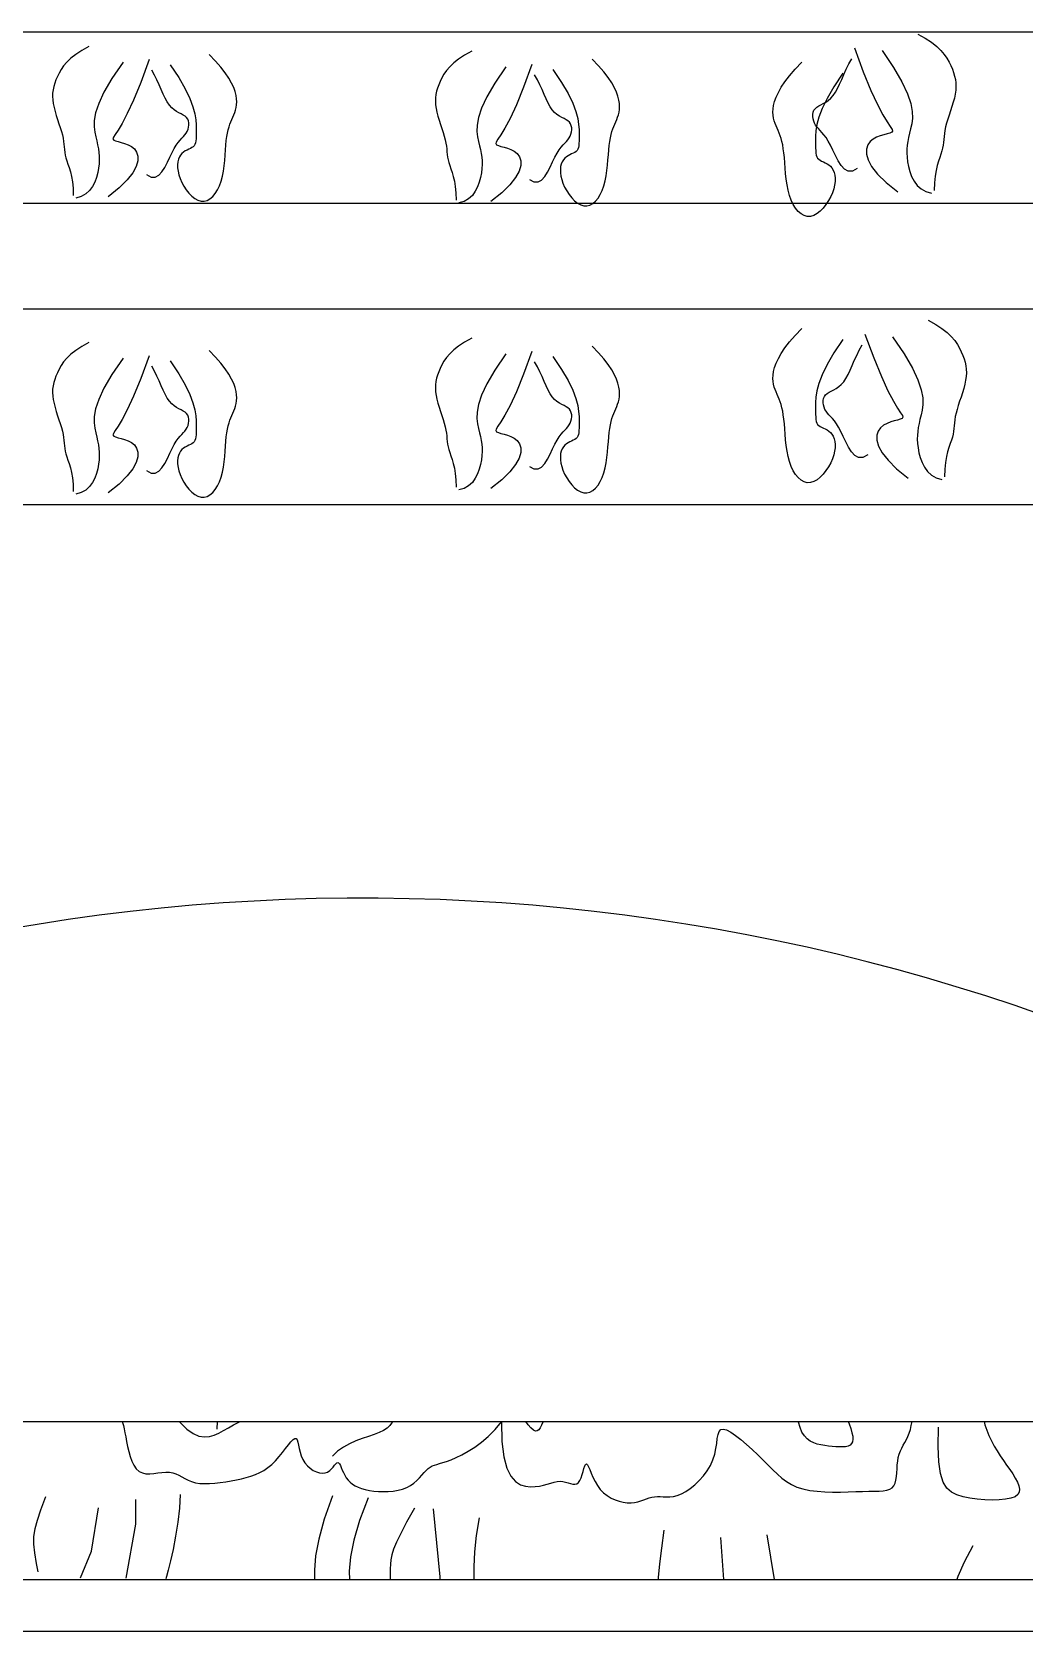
# Model space of a CAD drawing. Extents: x 162 to 353, y 208 to 399.
# Drawn here: x 229.65 to 252.3, y 316.71 to 353.22 of the extents above; entities that cross this region are included whole.
import ezdxf

# ---------------------------------------------------------------- set-up
doc = ezdxf.new("R2010")
doc.units = 0
doc.header["$LTSCALE"] = 10
doc.header["$MEASUREMENT"] = 0
doc.layers.add('3', color=3, linetype='CONTINUOUS')
doc.layers.add('7', color=7, linetype='CONTINUOUS')

msp = doc.modelspace()

# ---------------------------------------------------------------- linework, layer by layer
at = {"layer": '3'}
for p, q in [((214.336, 349.307), (292.531, 349.307)), ((213.048, 346.899), (292.657, 346.899))]:
    msp.add_line(p, q, dxfattribs=at)
for points in [[(249.869, 353.17), (250.042, 353.076), (250.185, 352.983), (250.303, 352.89), (250.399, 352.798), (250.476, 352.708), (250.537, 352.62), (250.586, 352.533), (250.627, 352.45), (250.661, 352.369), (250.69, 352.29), (250.713, 352.212), (250.729, 352.134), (250.739, 352.055), (250.742, 351.974), (250.738, 351.89), (250.726, 351.802), (250.707, 351.71), (250.682, 351.614), (250.652, 351.517), (250.62, 351.419), (250.588, 351.321), (250.557, 351.227), (250.529, 351.136), (250.507, 351.05), (250.49, 350.971), (250.479, 350.898), (250.471, 350.829), (250.465, 350.763), (250.459, 350.698), (250.451, 350.634), (250.439, 350.569), (250.423, 350.502), (250.4, 350.431), (250.373, 350.354), (250.344, 350.268), (250.315, 350.17), (250.288, 350.057), (250.266, 349.926), (250.251, 349.774), (250.245, 349.599)], [(230.947, 352.886), (230.783, 352.797), (230.646, 352.708), (230.534, 352.619), (230.443, 352.532), (230.369, 352.446), (230.311, 352.362), (230.264, 352.28), (230.226, 352.2), (230.193, 352.123), (230.165, 352.048), (230.144, 351.973), (230.128, 351.899), (230.118, 351.824), (230.116, 351.747), (230.12, 351.667), (230.131, 351.583), (230.149, 351.496), (230.173, 351.404), (230.201, 351.311), (230.232, 351.218), (230.262, 351.125), (230.292, 351.035), (230.318, 350.949), (230.34, 350.867), (230.356, 350.792), (230.366, 350.722), (230.374, 350.656), (230.38, 350.593), (230.386, 350.532), (230.393, 350.471), (230.404, 350.409), (230.42, 350.345), (230.441, 350.278), (230.467, 350.204), (230.495, 350.122), (230.523, 350.029), (230.548, 349.921), (230.569, 349.796), (230.584, 349.652), (230.589, 349.485)], [(232.799, 352.469), (232.996, 352.176), (233.144, 351.921), (233.25, 351.701), (233.321, 351.513), (233.365, 351.353), (233.387, 351.216), (233.395, 351.1), (233.396, 351.002), (233.396, 350.917), (233.395, 350.844), (233.392, 350.783), (233.387, 350.731), (233.379, 350.688), (233.367, 350.653), (233.349, 350.623), (233.326, 350.599), (233.297, 350.578), (233.263, 350.559), (233.225, 350.542), (233.186, 350.523), (233.146, 350.502), (233.107, 350.477), (233.07, 350.447), (233.038, 350.41), (233.011, 350.365), (232.99, 350.312), (232.976, 350.252), (232.969, 350.186), (232.971, 350.114), (232.98, 350.038), (232.999, 349.957), (233.028, 349.873), (233.066, 349.786), (233.114, 349.7), (233.168, 349.616), (233.229, 349.54), (233.295, 349.472), (233.364, 349.417), (233.434, 349.377), (233.506, 349.356), (233.576, 349.355), (233.644, 349.374), (233.71, 349.411), (233.772, 349.465), (233.829, 349.534), (233.881, 349.616), (233.926, 349.709), (233.963, 349.813), (233.993, 349.925), (234.016, 350.043), (234.033, 350.164), (234.046, 350.287), (234.056, 350.408), (234.064, 350.525), (234.073, 350.636), (234.083, 350.738), (234.095, 350.83), (234.11, 350.911), (234.128, 350.985), (234.146, 351.051), (234.167, 351.112), (234.188, 351.169), (234.21, 351.223), (234.232, 351.275), (234.254, 351.327), (234.275, 351.381), (234.294, 351.436), (234.309, 351.494), (234.319, 351.556), (234.323, 351.622), (234.319, 351.694), (234.307, 351.772), (234.285, 351.858), (234.251, 351.952), (234.204, 352.054), (234.141, 352.165), (234.06, 352.286), (233.96, 352.416), (233.839, 352.556), (233.695, 352.707)], [(239.689, 352.778), (239.524, 352.688), (239.388, 352.599), (239.275, 352.511), (239.184, 352.424), (239.111, 352.338), (239.052, 352.253), (239.006, 352.171), (238.967, 352.092), (238.934, 352.015), (238.907, 351.939), (238.885, 351.865), (238.869, 351.791), (238.86, 351.716), (238.857, 351.639), (238.861, 351.559), (238.872, 351.475), (238.891, 351.387), (238.915, 351.296), (238.943, 351.203), (238.973, 351.11), (239.004, 351.017), (239.033, 350.927), (239.06, 350.84), (239.081, 350.759), (239.097, 350.684), (239.108, 350.614), (239.115, 350.548), (239.121, 350.485), (239.127, 350.423), (239.135, 350.362), (239.145, 350.301), (239.161, 350.237), (239.183, 350.169), (239.209, 350.096), (239.236, 350.014), (239.264, 349.92), (239.29, 349.813), (239.311, 349.688), (239.325, 349.543), (239.33, 349.377)], [(248.427, 352.857), (248.626, 352.311), (248.802, 351.885), (248.952, 351.562), (249.076, 351.327), (249.173, 351.165), (249.242, 351.06), (249.283, 350.995), (249.294, 350.956), (249.276, 350.929), (249.233, 350.909), (249.172, 350.891), (249.097, 350.872), (249.015, 350.848), (248.931, 350.817), (248.852, 350.774), (248.782, 350.716), (248.728, 350.64), (248.698, 350.546), (248.698, 350.432), (248.735, 350.298), (248.818, 350.145), (248.954, 349.973), (249.149, 349.78), (249.412, 349.566)], [(249.054, 352.794), (249.319, 352.405), (249.509, 352.079), (249.637, 351.808), (249.712, 351.584), (249.745, 351.4), (249.748, 351.248), (249.732, 351.12), (249.707, 351.009), (249.683, 350.907), (249.662, 350.812), (249.645, 350.721), (249.632, 350.633), (249.624, 350.544), (249.622, 350.454), (249.627, 350.358), (249.639, 350.257), (249.659, 350.147), (249.689, 350.034), (249.73, 349.921), (249.785, 349.814), (249.856, 349.717), (249.945, 349.636), (250.053, 349.574), (250.183, 349.536)], [(231.724, 352.528), (231.471, 352.158), (231.29, 351.847), (231.169, 351.589), (231.097, 351.376), (231.065, 351.2), (231.062, 351.055), (231.078, 350.934), (231.102, 350.828), (231.125, 350.731), (231.145, 350.64), (231.161, 350.554), (231.173, 350.469), (231.18, 350.385), (231.182, 350.299), (231.178, 350.208), (231.166, 350.111), (231.147, 350.007), (231.119, 349.899), (231.079, 349.792), (231.027, 349.69), (230.959, 349.598), (230.875, 349.52), (230.772, 349.461), (230.649, 349.425)], [(232.321, 352.588), (232.131, 352.068), (231.964, 351.662), (231.821, 351.354), (231.703, 351.131), (231.61, 350.976), (231.544, 350.876), (231.505, 350.815), (231.495, 350.778), (231.512, 350.752), (231.553, 350.732), (231.611, 350.715), (231.683, 350.697), (231.761, 350.675), (231.841, 350.645), (231.916, 350.604), (231.983, 350.549), (232.034, 350.477), (232.063, 350.386), (232.063, 350.278), (232.027, 350.151), (231.948, 350.005), (231.819, 349.841), (231.633, 349.657), (231.382, 349.454)], [(232.261, 349.962), (232.366, 349.905), (232.459, 349.903), (232.541, 349.947), (232.614, 350.026), (232.679, 350.128), (232.738, 350.243), (232.792, 350.361), (232.844, 350.469), (232.893, 350.561), (232.941, 350.636), (232.987, 350.697), (233.03, 350.748), (233.07, 350.791), (233.106, 350.83), (233.139, 350.868), (233.167, 350.907), (233.191, 350.95), (233.209, 350.997), (233.222, 351.045), (233.228, 351.094), (233.227, 351.141), (233.219, 351.187), (233.202, 351.229), (233.177, 351.265), (233.143, 351.296), (233.101, 351.323), (233.053, 351.348), (233.001, 351.375), (232.946, 351.406), (232.891, 351.443), (232.836, 351.49), (232.784, 351.549), (232.735, 351.621), (232.689, 351.705), (232.644, 351.8), (232.599, 351.902), (232.552, 352.011), (232.5, 352.123), (232.444, 352.236), (232.381, 352.349)], [(240.465, 352.42), (240.213, 352.049), (240.031, 351.739), (239.91, 351.481), (239.839, 351.267), (239.807, 351.092), (239.804, 350.947), (239.819, 350.825), (239.843, 350.719), (239.866, 350.622), (239.886, 350.532), (239.902, 350.445), (239.915, 350.361), (239.922, 350.277), (239.923, 350.191), (239.919, 350.1), (239.908, 350.003), (239.889, 349.899), (239.86, 349.791), (239.821, 349.684), (239.768, 349.582), (239.701, 349.489), (239.616, 349.412), (239.514, 349.352), (239.39, 349.317)], [(241.062, 352.48), (240.872, 351.96), (240.705, 351.553), (240.562, 351.246), (240.444, 351.023), (240.351, 350.868), (240.285, 350.768), (240.247, 350.706), (240.236, 350.669), (240.253, 350.644), (240.294, 350.624), (240.353, 350.607), (240.424, 350.589), (240.502, 350.566), (240.582, 350.537), (240.658, 350.496), (240.724, 350.441), (240.775, 350.368), (240.804, 350.278), (240.804, 350.17), (240.768, 350.043), (240.689, 349.897), (240.56, 349.732), (240.374, 349.549), (240.124, 349.345)], [(241.54, 352.36), (241.737, 352.067), (241.886, 351.813), (241.992, 351.593), (242.063, 351.405), (242.106, 351.244), (242.128, 351.108), (242.136, 350.992), (242.138, 350.893), (242.137, 350.808), (242.136, 350.736), (242.134, 350.674), (242.129, 350.623), (242.121, 350.58), (242.108, 350.544), (242.091, 350.515), (242.068, 350.49), (242.039, 350.47), (242.005, 350.451), (241.967, 350.433), (241.927, 350.415), (241.887, 350.394), (241.848, 350.369), (241.812, 350.339), (241.779, 350.301), (241.752, 350.256), (241.731, 350.204), (241.717, 350.144), (241.711, 350.078), (241.712, 350.006), (241.722, 349.929), (241.741, 349.849), (241.769, 349.764), (241.808, 349.678), (241.855, 349.591), (241.91, 349.508), (241.971, 349.431), (242.036, 349.364), (242.105, 349.308), (242.176, 349.269), (242.247, 349.247), (242.317, 349.247), (242.386, 349.266), (242.451, 349.303), (242.513, 349.357), (242.571, 349.425), (242.622, 349.507), (242.667, 349.601), (242.705, 349.705), (242.735, 349.817), (242.757, 349.935), (242.774, 350.056), (242.787, 350.178), (242.797, 350.299), (242.806, 350.417), (242.814, 350.528), (242.824, 350.63), (242.837, 350.721), (242.852, 350.803), (242.869, 350.877), (242.888, 350.943), (242.908, 351.004), (242.929, 351.06), (242.951, 351.114), (242.974, 351.167), (242.996, 351.219), (243.017, 351.272), (243.035, 351.328), (243.05, 351.386), (243.06, 351.447), (243.064, 351.514), (243.06, 351.586), (243.048, 351.664), (243.026, 351.75), (242.993, 351.844), (242.945, 351.946), (242.882, 352.057), (242.802, 352.177), (242.702, 352.307), (242.581, 352.448), (242.436, 352.599)], [(248.163, 352.275), (247.956, 351.968), (247.8, 351.7), (247.689, 351.47), (247.614, 351.272), (247.569, 351.103), (247.545, 350.96), (247.537, 350.839), (247.536, 350.735), (247.536, 350.646), (247.537, 350.57), (247.54, 350.505), (247.545, 350.451), (247.554, 350.406), (247.567, 350.369), (247.585, 350.338), (247.609, 350.312), (247.639, 350.29), (247.675, 350.271), (247.715, 350.252), (247.757, 350.232), (247.799, 350.21), (247.84, 350.184), (247.878, 350.153), (247.912, 350.114), (247.94, 350.066), (247.962, 350.011), (247.977, 349.948), (247.984, 349.879), (247.983, 349.803), (247.972, 349.723), (247.952, 349.638), (247.922, 349.55), (247.882, 349.459), (247.832, 349.368), (247.775, 349.281), (247.711, 349.2), (247.642, 349.129), (247.57, 349.071), (247.495, 349.029), (247.421, 349.007), (247.347, 349.006), (247.275, 349.026), (247.206, 349.065), (247.141, 349.122), (247.081, 349.194), (247.027, 349.28), (246.979, 349.378), (246.94, 349.487), (246.909, 349.605), (246.885, 349.728), (246.867, 349.856), (246.854, 349.984), (246.843, 350.111), (246.834, 350.234), (246.825, 350.351), (246.814, 350.458), (246.801, 350.554), (246.786, 350.64), (246.768, 350.717), (246.748, 350.787), (246.727, 350.851), (246.704, 350.91), (246.681, 350.967), (246.658, 351.022), (246.634, 351.077), (246.612, 351.133), (246.593, 351.191), (246.577, 351.252), (246.567, 351.317), (246.563, 351.386), (246.567, 351.462), (246.579, 351.544), (246.602, 351.634), (246.638, 351.733), (246.688, 351.84), (246.754, 351.957), (246.838, 352.083), (246.943, 352.22), (247.07, 352.367), (247.222, 352.526)], [(248.489, 350.1), (248.379, 350.04), (248.281, 350.038), (248.195, 350.084), (248.119, 350.167), (248.051, 350.274), (247.989, 350.395), (247.932, 350.519), (247.878, 350.633), (247.826, 350.729), (247.776, 350.807), (247.728, 350.872), (247.683, 350.925), (247.641, 350.971), (247.602, 351.012), (247.568, 351.051), (247.538, 351.092), (247.513, 351.137), (247.494, 351.186), (247.481, 351.237), (247.474, 351.288), (247.475, 351.338), (247.484, 351.386), (247.501, 351.43), (247.528, 351.468), (247.564, 351.5), (247.608, 351.529), (247.658, 351.555), (247.713, 351.584), (247.77, 351.616), (247.828, 351.655), (247.886, 351.704), (247.941, 351.766), (247.992, 351.841), (248.04, 351.93), (248.087, 352.029), (248.135, 352.137), (248.184, 352.251), (248.238, 352.369), (248.297, 352.488), (248.364, 352.606)], [(241.003, 349.854), (241.108, 349.796), (241.201, 349.795), (241.283, 349.839), (241.355, 349.917), (241.42, 350.02), (241.479, 350.135), (241.534, 350.252), (241.585, 350.361), (241.635, 350.453), (241.682, 350.527), (241.728, 350.589), (241.771, 350.64), (241.811, 350.683), (241.848, 350.722), (241.88, 350.76), (241.909, 350.799), (241.932, 350.842), (241.951, 350.888), (241.963, 350.937), (241.97, 350.985), (241.969, 351.033), (241.96, 351.078), (241.944, 351.12), (241.919, 351.157), (241.884, 351.188), (241.842, 351.214), (241.795, 351.24), (241.742, 351.267), (241.688, 351.298), (241.632, 351.335), (241.578, 351.382), (241.525, 351.44), (241.477, 351.512), (241.431, 351.597), (241.386, 351.691), (241.341, 351.794), (241.293, 351.902), (241.242, 352.014), (241.185, 352.128), (241.122, 352.241)], [(250.107, 346.636), (250.28, 346.542), (250.423, 346.449), (250.541, 346.356), (250.637, 346.264), (250.714, 346.174), (250.775, 346.086), (250.824, 345.999), (250.865, 345.916), (250.899, 345.835), (250.928, 345.756), (250.951, 345.678), (250.967, 345.6), (250.977, 345.521), (250.98, 345.44), (250.976, 345.356), (250.964, 345.268), (250.945, 345.176), (250.92, 345.08), (250.89, 344.983), (250.858, 344.884), (250.826, 344.787), (250.795, 344.693), (250.767, 344.602), (250.745, 344.516), (250.728, 344.437), (250.717, 344.364), (250.709, 344.295), (250.703, 344.229), (250.697, 344.164), (250.689, 344.1), (250.677, 344.035), (250.661, 343.968), (250.638, 343.897), (250.611, 343.82), (250.582, 343.734), (250.553, 343.636), (250.526, 343.523), (250.504, 343.392), (250.489, 343.24), (250.483, 343.065)], [(230.947, 346.127), (230.783, 346.037), (230.646, 345.948), (230.534, 345.86), (230.443, 345.772), (230.369, 345.686), (230.311, 345.602), (230.264, 345.52), (230.226, 345.44), (230.193, 345.363), (230.165, 345.288), (230.144, 345.214), (230.128, 345.14), (230.118, 345.064), (230.116, 344.987), (230.12, 344.907), (230.131, 344.824), (230.149, 344.736), (230.173, 344.645), (230.201, 344.552), (230.232, 344.458), (230.262, 344.366), (230.292, 344.276), (230.318, 344.189), (230.34, 344.108), (230.356, 344.032), (230.366, 343.963), (230.374, 343.897), (230.38, 343.834), (230.386, 343.772), (230.393, 343.711), (230.404, 343.649), (230.42, 343.586), (230.441, 343.518), (230.467, 343.445), (230.495, 343.363), (230.523, 343.269), (230.548, 343.161), (230.569, 343.037), (230.584, 342.892), (230.589, 342.725)], [(239.689, 346.225), (239.524, 346.135), (239.388, 346.046), (239.275, 345.958), (239.184, 345.87), (239.111, 345.784), (239.052, 345.7), (239.006, 345.618), (238.967, 345.538), (238.934, 345.461), (238.907, 345.386), (238.885, 345.312), (238.869, 345.238), (238.86, 345.162), (238.857, 345.085), (238.861, 345.005), (238.872, 344.922), (238.891, 344.834), (238.915, 344.743), (238.943, 344.65), (238.973, 344.556), (239.004, 344.464), (239.033, 344.374), (239.06, 344.287), (239.081, 344.206), (239.097, 344.131), (239.108, 344.061), (239.115, 343.995), (239.121, 343.932), (239.127, 343.87), (239.135, 343.809), (239.145, 343.748), (239.161, 343.684), (239.183, 343.616), (239.209, 343.543), (239.236, 343.461), (239.264, 343.367), (239.29, 343.259), (239.311, 343.135), (239.325, 342.99), (239.33, 342.823)], [(248.163, 346.198), (247.956, 345.89), (247.8, 345.623), (247.689, 345.392), (247.614, 345.194), (247.569, 345.026), (247.545, 344.883), (247.537, 344.761), (247.536, 344.657), (247.536, 344.568), (247.537, 344.492), (247.54, 344.428), (247.545, 344.373), (247.554, 344.328), (247.567, 344.291), (247.585, 344.26), (247.609, 344.234), (247.639, 344.213), (247.675, 344.193), (247.715, 344.174), (247.757, 344.155), (247.799, 344.133), (247.84, 344.107), (247.878, 344.075), (247.912, 344.036), (247.94, 343.989), (247.962, 343.933), (247.977, 343.87), (247.984, 343.801), (247.983, 343.726), (247.972, 343.645), (247.952, 343.561), (247.922, 343.472), (247.882, 343.381), (247.832, 343.29), (247.775, 343.203), (247.711, 343.122), (247.642, 343.051), (247.57, 342.993), (247.495, 342.952), (247.421, 342.929), (247.347, 342.928), (247.275, 342.948), (247.206, 342.987), (247.141, 343.044), (247.081, 343.116), (247.027, 343.202), (246.979, 343.301), (246.94, 343.409), (246.909, 343.527), (246.885, 343.651), (246.867, 343.778), (246.854, 343.907), (246.843, 344.034), (246.834, 344.157), (246.825, 344.273), (246.814, 344.381), (246.801, 344.477), (246.786, 344.563), (246.768, 344.64), (246.748, 344.71), (246.727, 344.773), (246.704, 344.833), (246.681, 344.889), (246.658, 344.944), (246.634, 344.999), (246.612, 345.055), (246.593, 345.113), (246.577, 345.174), (246.567, 345.239), (246.563, 345.309), (246.567, 345.384), (246.579, 345.467), (246.602, 345.557), (246.638, 345.655), (246.688, 345.763), (246.754, 345.879), (246.838, 346.005), (246.943, 346.142), (247.07, 346.29), (247.222, 346.448)], [(248.665, 346.323), (248.864, 345.777), (249.04, 345.35), (249.19, 345.028), (249.314, 344.793), (249.411, 344.631), (249.48, 344.525), (249.521, 344.461), (249.532, 344.422), (249.514, 344.395), (249.471, 344.375), (249.41, 344.356), (249.335, 344.338), (249.253, 344.314), (249.169, 344.283), (249.09, 344.24), (249.02, 344.182), (248.966, 344.106), (248.936, 344.011), (248.936, 343.898), (248.973, 343.764), (249.056, 343.611), (249.192, 343.439), (249.387, 343.246), (249.65, 343.032)], [(249.292, 346.26), (249.557, 345.871), (249.747, 345.545), (249.875, 345.274), (249.95, 345.05), (249.983, 344.866), (249.986, 344.714), (249.97, 344.586), (249.945, 344.475), (249.921, 344.373), (249.9, 344.278), (249.883, 344.187), (249.87, 344.099), (249.862, 344.01), (249.86, 343.919), (249.865, 343.824), (249.877, 343.723), (249.897, 343.613), (249.927, 343.5), (249.968, 343.387), (250.023, 343.28), (250.094, 343.183), (250.183, 343.102), (250.291, 343.04), (250.421, 343.002)], [(231.724, 345.769), (231.471, 345.398), (231.29, 345.088), (231.169, 344.829), (231.097, 344.616), (231.065, 344.441), (231.062, 344.296), (231.078, 344.174), (231.102, 344.068), (231.125, 343.971), (231.145, 343.881), (231.161, 343.794), (231.173, 343.71), (231.18, 343.626), (231.182, 343.539), (231.178, 343.449), (231.166, 343.352), (231.147, 343.248), (231.119, 343.14), (231.079, 343.033), (231.027, 342.93), (230.959, 342.838), (230.875, 342.76), (230.772, 342.701), (230.649, 342.666)], [(232.321, 345.828), (232.131, 345.308), (231.964, 344.902), (231.821, 344.595), (231.703, 344.371), (231.61, 344.217), (231.544, 344.116), (231.505, 344.055), (231.495, 344.018), (231.512, 343.992), (231.553, 343.973), (231.611, 343.955), (231.683, 343.937), (231.761, 343.915), (231.841, 343.885), (231.916, 343.845), (231.983, 343.789), (232.034, 343.717), (232.063, 343.627), (232.063, 343.518), (232.027, 343.392), (231.948, 343.246), (231.819, 343.081), (231.633, 342.897), (231.382, 342.694)], [(232.799, 345.709), (232.996, 345.416), (233.144, 345.162), (233.25, 344.942), (233.321, 344.754), (233.365, 344.593), (233.387, 344.457), (233.395, 344.341), (233.396, 344.242), (233.396, 344.157), (233.395, 344.085), (233.392, 344.023), (233.387, 343.972), (233.379, 343.929), (233.367, 343.893), (233.349, 343.864), (233.326, 343.839), (233.297, 343.818), (233.263, 343.8), (233.225, 343.782), (233.186, 343.763), (233.146, 343.742), (233.107, 343.718), (233.07, 343.687), (233.038, 343.65), (233.011, 343.605), (232.99, 343.552), (232.976, 343.493), (232.969, 343.426), (232.971, 343.355), (232.98, 343.278), (232.999, 343.197), (233.028, 343.113), (233.066, 343.027), (233.114, 342.94), (233.168, 342.857), (233.229, 342.78), (233.295, 342.712), (233.364, 342.657), (233.434, 342.617), (233.506, 342.596), (233.576, 342.595), (233.644, 342.614), (233.71, 342.652), (233.772, 342.705), (233.829, 342.774), (233.881, 342.856), (233.926, 342.95), (233.963, 343.054), (233.993, 343.165), (234.016, 343.283), (234.033, 343.405), (234.046, 343.527), (234.056, 343.648), (234.064, 343.765), (234.073, 343.876), (234.083, 343.978), (234.095, 344.07), (234.11, 344.152), (234.128, 344.225), (234.146, 344.292), (234.167, 344.353), (234.188, 344.409), (234.21, 344.463), (234.232, 344.516), (234.254, 344.568), (234.275, 344.621), (234.294, 344.676), (234.309, 344.734), (234.319, 344.796), (234.323, 344.862), (234.319, 344.934), (234.307, 345.013), (234.285, 345.099), (234.251, 345.192), (234.204, 345.295), (234.141, 345.406), (234.06, 345.526), (233.96, 345.656), (233.839, 345.797), (233.695, 345.948)], [(240.465, 345.867), (240.213, 345.496), (240.031, 345.186), (239.91, 344.927), (239.839, 344.714), (239.807, 344.539), (239.804, 344.394), (239.819, 344.272), (239.843, 344.166), (239.866, 344.069), (239.886, 343.979), (239.902, 343.892), (239.915, 343.808), (239.922, 343.724), (239.923, 343.637), (239.919, 343.547), (239.908, 343.45), (239.889, 343.346), (239.86, 343.238), (239.821, 343.131), (239.768, 343.029), (239.701, 342.936), (239.616, 342.858), (239.514, 342.799), (239.39, 342.764)], [(241.062, 345.926), (240.872, 345.406), (240.705, 345), (240.562, 344.693), (240.444, 344.469), (240.351, 344.315), (240.285, 344.215), (240.247, 344.153), (240.236, 344.116), (240.253, 344.091), (240.294, 344.071), (240.353, 344.054), (240.424, 344.035), (240.502, 344.013), (240.582, 343.983), (240.658, 343.943), (240.724, 343.888), (240.775, 343.815), (240.804, 343.725), (240.804, 343.617), (240.768, 343.49), (240.689, 343.344), (240.56, 343.179), (240.374, 342.996), (240.124, 342.792)], [(241.54, 345.807), (241.737, 345.514), (241.886, 345.26), (241.992, 345.04), (242.063, 344.852), (242.106, 344.691), (242.128, 344.555), (242.136, 344.439), (242.138, 344.34), (242.137, 344.255), (242.136, 344.183), (242.134, 344.121), (242.129, 344.07), (242.121, 344.027), (242.108, 343.991), (242.091, 343.962), (242.068, 343.937), (242.039, 343.917), (242.005, 343.898), (241.967, 343.88), (241.927, 343.861), (241.887, 343.84), (241.848, 343.816), (241.812, 343.785), (241.779, 343.748), (241.752, 343.703), (241.731, 343.65), (241.717, 343.591), (241.711, 343.525), (241.712, 343.453), (241.722, 343.376), (241.741, 343.296), (241.769, 343.211), (241.808, 343.125), (241.855, 343.038), (241.91, 342.955), (241.971, 342.878), (242.036, 342.811), (242.105, 342.755), (242.176, 342.716), (242.247, 342.694), (242.317, 342.693), (242.386, 342.712), (242.451, 342.75), (242.513, 342.804), (242.571, 342.872), (242.622, 342.954), (242.667, 343.048), (242.705, 343.152), (242.735, 343.264), (242.757, 343.381), (242.774, 343.503), (242.787, 343.625), (242.797, 343.746), (242.806, 343.863), (242.814, 343.974), (242.824, 344.077), (242.837, 344.168), (242.852, 344.25), (242.869, 344.323), (242.888, 344.39), (242.908, 344.451), (242.929, 344.507), (242.951, 344.561), (242.974, 344.614), (242.996, 344.666), (243.017, 344.719), (243.035, 344.774), (243.05, 344.832), (243.06, 344.894), (243.064, 344.96), (243.06, 345.032), (243.048, 345.111), (243.026, 345.197), (242.993, 345.29), (242.945, 345.393), (242.882, 345.504), (242.802, 345.624), (242.702, 345.754), (242.581, 345.895), (242.436, 346.046)], [(248.727, 343.566), (248.617, 343.505), (248.519, 343.504), (248.433, 343.55), (248.357, 343.633), (248.289, 343.74), (248.227, 343.861), (248.17, 343.985), (248.116, 344.099), (248.064, 344.195), (248.013, 344.273), (247.966, 344.338), (247.92, 344.391), (247.879, 344.437), (247.84, 344.478), (247.806, 344.517), (247.776, 344.558), (247.751, 344.603), (247.732, 344.652), (247.719, 344.703), (247.712, 344.754), (247.713, 344.804), (247.722, 344.852), (247.739, 344.896), (247.766, 344.934), (247.802, 344.966), (247.846, 344.994), (247.896, 345.021), (247.951, 345.05), (248.008, 345.082), (248.066, 345.121), (248.124, 345.17), (248.179, 345.232), (248.23, 345.307), (248.278, 345.396), (248.325, 345.495), (248.373, 345.603), (248.422, 345.717), (248.476, 345.834), (248.535, 345.954), (248.602, 346.072)], [(232.261, 343.203), (232.366, 343.145), (232.459, 343.144), (232.541, 343.188), (232.614, 343.266), (232.679, 343.369), (232.738, 343.484), (232.792, 343.601), (232.844, 343.71), (232.893, 343.801), (232.941, 343.876), (232.987, 343.938), (233.03, 343.988), (233.07, 344.032), (233.106, 344.071), (233.139, 344.108), (233.167, 344.148), (233.191, 344.191), (233.209, 344.237), (233.222, 344.285), (233.228, 344.334), (233.227, 344.382), (233.219, 344.427), (233.202, 344.469), (233.177, 344.506), (233.143, 344.536), (233.101, 344.563), (233.053, 344.589), (233.001, 344.616), (232.946, 344.646), (232.891, 344.684), (232.836, 344.731), (232.784, 344.789), (232.735, 344.861), (232.689, 344.946), (232.644, 345.04), (232.599, 345.143), (232.552, 345.251), (232.5, 345.363), (232.444, 345.477), (232.381, 345.59)], [(241.003, 343.301), (241.108, 343.243), (241.201, 343.242), (241.283, 343.286), (241.355, 343.364), (241.42, 343.467), (241.479, 343.582), (241.534, 343.699), (241.585, 343.808), (241.635, 343.899), (241.682, 343.974), (241.728, 344.036), (241.771, 344.086), (241.811, 344.13), (241.848, 344.169), (241.88, 344.206), (241.909, 344.246), (241.932, 344.289), (241.951, 344.335), (241.963, 344.383), (241.97, 344.432), (241.969, 344.48), (241.96, 344.525), (241.944, 344.567), (241.919, 344.604), (241.884, 344.634), (241.842, 344.661), (241.795, 344.687), (241.742, 344.714), (241.688, 344.744), (241.632, 344.782), (241.578, 344.829), (241.525, 344.887), (241.477, 344.959), (241.431, 345.044), (241.386, 345.138), (241.341, 345.241), (241.293, 345.349), (241.242, 345.461), (241.185, 345.575), (241.122, 345.688)], [(231.702, 321.492), (231.711, 321.473), (231.734, 321.401), (231.753, 321.323), (231.769, 321.237), (231.786, 321.142), (231.805, 321.036), (231.827, 320.924), (231.854, 320.809), (231.887, 320.696), (231.926, 320.59), (231.972, 320.495), (232.027, 320.415), (232.091, 320.355), (232.166, 320.318), (232.248, 320.3), (232.336, 320.298), (232.428, 320.305), (232.521, 320.317), (232.613, 320.329), (232.702, 320.338), (232.786, 320.337), (232.862, 320.324), (232.933, 320.299), (233.001, 320.267), (233.068, 320.231), (233.137, 320.192), (233.21, 320.155), (233.29, 320.122), (233.378, 320.096), (233.477, 320.081), (233.585, 320.074), (233.701, 320.075), (233.821, 320.084), (233.945, 320.098), (234.069, 320.116), (234.193, 320.138), (234.313, 320.161), (234.429, 320.186), (234.539, 320.213), (234.645, 320.245), (234.747, 320.281), (234.845, 320.325), (234.939, 320.377), (235.03, 320.439), (235.119, 320.513), (235.204, 320.598), (235.286, 320.691), (235.363, 320.786), (235.434, 320.878), (235.5, 320.961), (235.557, 321.03), (235.606, 321.08), (235.646, 321.105), (235.676, 321.101), (235.699, 321.071), (235.716, 321.021), (235.732, 320.954), (235.748, 320.877), (235.769, 320.792), (235.795, 320.706), (235.831, 320.624), (235.879, 320.548), (235.936, 320.481), (236, 320.424), (236.069, 320.377), (236.14, 320.343), (236.21, 320.321), (236.278, 320.312), (236.341, 320.318), (236.396, 320.339), (236.444, 320.372), (236.486, 320.411), (236.522, 320.453), (236.554, 320.493), (236.581, 320.527), (236.606, 320.55), (236.628, 320.559), (236.648, 320.55), (236.667, 320.525), (236.687, 320.487), (236.707, 320.439), (236.73, 320.384), (236.756, 320.325), (236.787, 320.265), (236.822, 320.207), (236.863, 320.155), (236.911, 320.107), (236.965, 320.064), (237.027, 320.026), (237.096, 319.993), (237.172, 319.964), (237.257, 319.94), (237.35, 319.921), (237.451, 319.906), (237.558, 319.896), (237.67, 319.892), (237.782, 319.894), (237.894, 319.904), (238.003, 319.922), (238.106, 319.949), (238.201, 319.985), (238.287, 320.032), (238.363, 320.086), (238.431, 320.145), (238.492, 320.206), (238.547, 320.267), (238.598, 320.325), (238.646, 320.377), (238.692, 320.42), (238.737, 320.453), (238.783, 320.478), (238.833, 320.497), (238.889, 320.514), (238.953, 320.532), (239.027, 320.553), (239.114, 320.581), (239.215, 320.619), (239.332, 320.669), (239.463, 320.733), (239.605, 320.812), (239.755, 320.907), (239.909, 321.021), (240.064, 321.154), (240.218, 321.308), (240.368, 321.484)], [(233.012, 321.492), (233.03, 321.469), (233.184, 321.317), (233.327, 321.217), (233.459, 321.161), (233.582, 321.142), (233.698, 321.151), (233.808, 321.181), (233.915, 321.228), (234.022, 321.285), (234.131, 321.348), (234.244, 321.413), (234.365, 321.475), (234.407, 321.492)], [(233.872, 321.492), (233.869, 321.317)], [(237.875, 321.492), (237.858, 321.457), (237.814, 321.399), (237.753, 321.343), (237.674, 321.291), (237.576, 321.242), (237.459, 321.197), (237.328, 321.152), (237.186, 321.104), (237.04, 321.05), (236.895, 320.986), (236.755, 320.908), (236.625, 320.815), (236.511, 320.701)], [(240.368, 321.484), (240.377, 321.036), (240.419, 320.689), (240.488, 320.428), (240.578, 320.243), (240.683, 320.121), (240.797, 320.048), (240.915, 320.013), (241.029, 320.003), (241.136, 320.007), (241.235, 320.02), (241.327, 320.04), (241.412, 320.063), (241.492, 320.087), (241.567, 320.107), (241.637, 320.122), (241.705, 320.128), (241.769, 320.122), (241.831, 320.109), (241.89, 320.092), (241.944, 320.076), (241.995, 320.064), (242.042, 320.061), (242.084, 320.072), (242.121, 320.1), (242.154, 320.148), (242.182, 320.21), (242.206, 320.282), (242.228, 320.354), (242.248, 320.422), (242.267, 320.477), (242.286, 320.514), (242.307, 320.525), (242.328, 320.507), (242.353, 320.461), (242.382, 320.395), (242.415, 320.314), (242.455, 320.222), (242.502, 320.126), (242.557, 320.031), (242.621, 319.943), (242.696, 319.865), (242.778, 319.8), (242.867, 319.746), (242.959, 319.703), (243.053, 319.671), (243.147, 319.65), (243.238, 319.639), (243.325, 319.637), (243.405, 319.645), (243.479, 319.66), (243.548, 319.68), (243.614, 319.703), (243.677, 319.726), (243.739, 319.748), (243.8, 319.765), (243.862, 319.776), (243.925, 319.779), (243.991, 319.777), (244.06, 319.773), (244.133, 319.77), (244.21, 319.772), (244.291, 319.783), (244.379, 319.804), (244.473, 319.841), (244.573, 319.895), (244.677, 319.965), (244.781, 320.049), (244.882, 320.146), (244.978, 320.253), (245.064, 320.369), (245.137, 320.491), (245.195, 320.618), (245.235, 320.747), (245.261, 320.873), (245.279, 320.993), (245.293, 321.101), (245.31, 321.193), (245.334, 321.263), (245.371, 321.307), (245.426, 321.321), (245.503, 321.3), (245.599, 321.25), (245.711, 321.174), (245.833, 321.079), (245.961, 320.97), (246.092, 320.851), (246.22, 320.729), (246.343, 320.608), (246.456, 320.494), (246.563, 320.388), (246.666, 320.289), (246.769, 320.2), (246.875, 320.121), (246.989, 320.053), (247.112, 319.996), (247.25, 319.952), (247.404, 319.92), (247.571, 319.899), (247.747, 319.887), (247.927, 319.882), (248.108, 319.883), (248.285, 319.887), (248.454, 319.892), (248.611, 319.896), (248.752, 319.899), (248.877, 319.901), (248.987, 319.905), (249.082, 319.912), (249.162, 319.926), (249.229, 319.948), (249.283, 319.981), (249.324, 320.026), (249.353, 320.085), (249.372, 320.156), (249.384, 320.236), (249.392, 320.322), (249.397, 320.411), (249.403, 320.502), (249.412, 320.59), (249.426, 320.673), (249.447, 320.749), (249.474, 320.82), (249.505, 320.886), (249.54, 320.951), (249.576, 321.015), (249.612, 321.082), (249.645, 321.152), (249.676, 321.228), (249.701, 321.312), (249.723, 321.403), (249.742, 321.492)], [(241.313, 321.492), (241.309, 321.479), (241.281, 321.409), (241.252, 321.35), (241.22, 321.306), (241.184, 321.279), (241.142, 321.275), (241.094, 321.297), (241.038, 321.347), (240.976, 321.419), (240.918, 321.492)], [(248.283, 321.492), (248.303, 321.439), (248.341, 321.331), (248.368, 321.236), (248.385, 321.155), (248.39, 321.087), (248.382, 321.032), (248.361, 320.988), (248.327, 320.955), (248.28, 320.932), (248.222, 320.918), (248.156, 320.911), (248.082, 320.911), (248.003, 320.915), (247.919, 320.922), (247.833, 320.932), (247.746, 320.943), (247.66, 320.958), (247.575, 320.978), (247.494, 321.007), (247.417, 321.046), (247.346, 321.098), (247.282, 321.166), (247.227, 321.251), (247.182, 321.356), (247.148, 321.474), (247.146, 321.492)], [(251.384, 321.492), (251.403, 321.419), (251.444, 321.293), (251.493, 321.17), (251.551, 321.05), (251.615, 320.933), (251.683, 320.82), (251.755, 320.71), (251.828, 320.602), (251.9, 320.498), (251.971, 320.396), (252.038, 320.297), (252.098, 320.201), (252.147, 320.111), (252.181, 320.027), (252.196, 319.95), (252.189, 319.882), (252.155, 319.824), (252.092, 319.776), (251.996, 319.74), (251.873, 319.716), (251.728, 319.703), (251.569, 319.7), (251.4, 319.706), (251.23, 319.721), (251.063, 319.745), (250.907, 319.776), (250.766, 319.816), (250.643, 319.876), (250.538, 319.969), (250.454, 320.107), (250.391, 320.303), (250.351, 320.569), (250.334, 320.92), (250.342, 321.367)], [(229.953, 319.77), (229.842, 319.471), (229.761, 319.236), (229.708, 319.042), (229.681, 318.867), (229.679, 318.691), (229.7, 318.493), (229.742, 318.249), (229.778, 318.063)], [(230.75, 317.926), (231.005, 318.536), (231.167, 319.522)], [(231.796, 317.915), (232.016, 319.15), (232.016, 319.711)], [(233.027, 319.823), (233.014, 319.516), (232.977, 319.193), (232.926, 318.873), (232.866, 318.573), (232.807, 318.308), (232.755, 318.097), (232.718, 317.957), (232.703, 317.904)], [(236.511, 319.793), (236.319, 319.261), (236.192, 318.806), (236.121, 318.422), (236.094, 318.101), (236.1, 317.888)], [(237.324, 319.751), (237.123, 319.232), (236.991, 318.784), (236.917, 318.401), (236.89, 318.078), (236.896, 317.888)], [(238.378, 319.515), (238.199, 319.194), (238.064, 318.938), (237.967, 318.736), (237.901, 318.576), (237.86, 318.447), (237.837, 318.337), (237.828, 318.236), (237.825, 318.131), (237.824, 318.014), (237.823, 317.888)], [(238.803, 319.501), (238.958, 317.948), (238.958, 317.888)], [(239.857, 319.296), (239.789, 318.889), (239.749, 318.515), (239.733, 318.175), (239.734, 317.888)], [(244.072, 319.013), (244.016, 318.6), (243.975, 318.242), (243.945, 317.933), (243.941, 317.888)], [(245.365, 318.846), (245.438, 317.888)], [(246.423, 318.905), (246.592, 317.888)], [(251.13, 318.652), (250.933, 318.282), (250.786, 317.953), (250.762, 317.888)]]:
    msp.add_lwpolyline(points, dxfattribs=at)
msp.add_arc((237.195, 286.99), 46.452, 50.1864, 106.3127, dxfattribs=at)
at = {"layer": '7'}
for p, q in [((213.706, 353.219), (290.552, 353.219)), ((214.073, 342.428), (290.978, 342.428)), ((224.19, 321.492), (283.446, 321.492)), ((210.648, 317.888), (297.42, 317.888)), ((207.337, 316.709), (298.999, 316.709))]:
    msp.add_line(p, q, dxfattribs=at)

doc.saveas('drawing.dxf')
